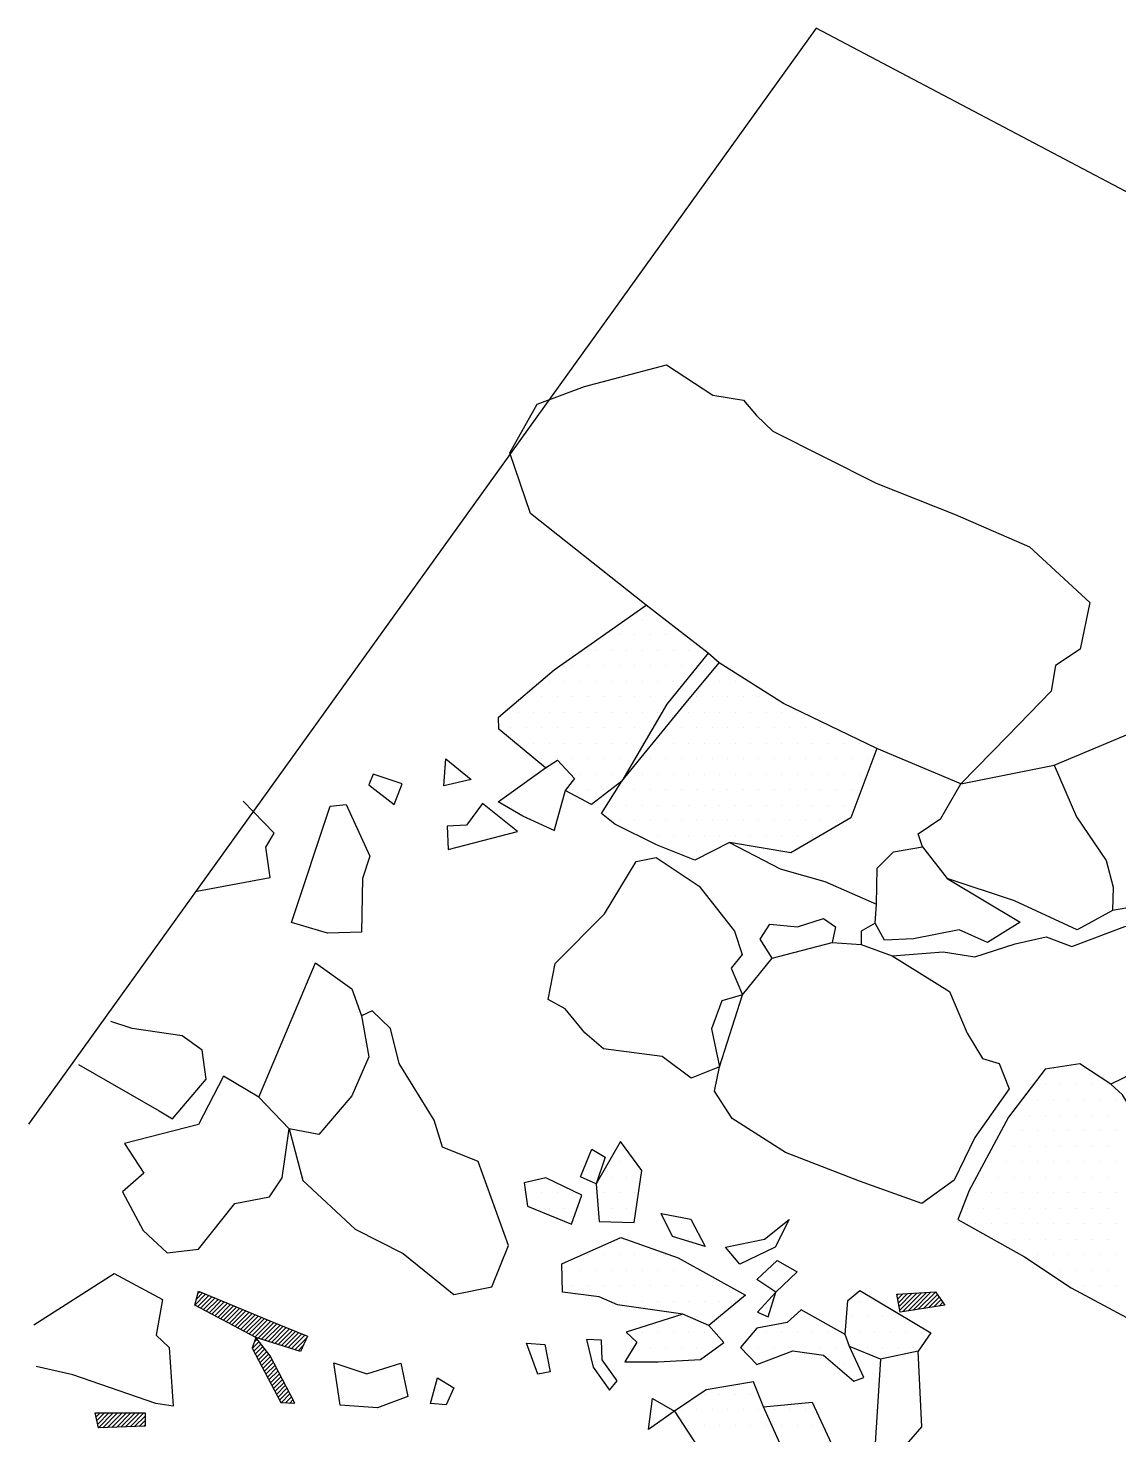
# Model space of a CAD drawing. Header units: metres. Extents: x 0 to 2.2, y -19.01 to -15.89.
# Drawn here: x -0.002 to 0.878, y -17.02 to -15.886 of the extents above; entities that cross this region are included whole.
import ezdxf

# ---------------------------------------------------------------- set-up
doc = ezdxf.new("R2010")
doc.units = ezdxf.units.M
doc.header["$LTSCALE"] = 25
doc.header["$MEASUREMENT"] = 0
doc.linetypes.add('STRICHPUNKTX2', pattern=[2, 1, -0.5, 0, -0.5])
doc.layers.get('0').update_dxf_attribs({"linetype": 'CONTINUOUS'})
for name, color, linetype in [('GRABUNGSGRENZE', 3, 'STRICHPUNKTX2'), ('KNOCHEN', 2, 'CONTINUOUS'), ('KNOCHENSCHRAFF', 2, 'CONTINUOUS'), ('STEINE', 4, 'CONTINUOUS'), ('STEINESCHRAFF', 4, 'CONTINUOUS')]:
    doc.layers.add(name, color=color, linetype=linetype)

# ---------------------------------------------------------------- blocks, each defined once
blk = doc.blocks.new('*X19')
at = {"color": 0}
for p, q in [((13.27, -1691.57), (14.15, -1690.69)), ((13.4, -1691.08), (13.9, -1690.58)), ((13.5, -1691.69), (14.4, -1690.79)), ((13.53, -1690.59), (13.65, -1690.48)), ((13.73, -1691.81), (14.65, -1690.89)), ((13.96, -1691.94), (14.9, -1691)), ((14.19, -1692.06), (15.15, -1691.1)), ((14.42, -1692.18), (15.4, -1691.2)), ((69.92, -1690.77), (70.01, -1690.68)), ((69.97, -1691.07), (70.39, -1690.66)), ((70.03, -1691.38), (70.77, -1690.64)), ((70.08, -1691.68), (71.14, -1690.61)), ((70.13, -1691.98), (71.52, -1690.59)), ((70.38, -1692.08), (71.9, -1690.57)), ((70.8, -1692.02), (72.28, -1690.54)), ((71.22, -1691.96), (72.65, -1690.52)), ((71.63, -1691.89), (73.02, -1690.51)), ((72.05, -1691.83), (73.17, -1690.71)), ((72.47, -1691.76), (73.31, -1690.92)), ((72.88, -1691.7), (73.46, -1691.13)), ((14.65, -1692.3), (15.65, -1691.31)), ((14.88, -1692.42), (15.9, -1691.41)), ((15.12, -1692.55), (16.15, -1691.51)), ((15.35, -1692.67), (16.4, -1691.62)), ((15.58, -1692.79), (16.65, -1691.72)), ((15.81, -1692.91), (16.9, -1691.82)), ((16.04, -1693.04), (17.15, -1691.93)), ((16.27, -1693.16), (17.4, -1692.03)), ((16.5, -1693.28), (17.65, -1692.13)), ((16.73, -1693.4), (17.9, -1692.24)), ((16.97, -1693.53), (18.15, -1692.34)), ((73.3, -1691.64), (73.61, -1691.33)), ((73.72, -1691.57), (73.75, -1691.54)), ((17.2, -1693.65), (18.4, -1692.44)), ((17.43, -1693.77), (18.65, -1692.55)), ((17.66, -1693.89), (18.9, -1692.65)), ((17.89, -1694.01), (19.15, -1692.75)), ((18.12, -1694.14), (19.4, -1692.86)), ((18.38, -1694.23), (19.65, -1692.96)), ((18.65, -1694.32), (19.9, -1693.06)), ((18.92, -1694.4), (20.15, -1693.17)), ((19.19, -1694.49), (20.4, -1693.27)), ((19.46, -1694.57), (20.65, -1693.37)), ((19.73, -1694.65), (20.9, -1693.48)), ((17.9, -1695.06), (18.46, -1694.51)), ((18.06, -1694.55), (18.3, -1694.31)), ((20, -1694.74), (21.15, -1693.58)), ((20.27, -1694.82), (21.4, -1693.68)), ((20.53, -1694.91), (21.65, -1693.79)), ((20.8, -1694.99), (21.9, -1693.89)), ((21.07, -1695.07), (22.15, -1693.99)), ((21.34, -1695.16), (22.33, -1694.18)), ((18.02, -1695.3), (18.61, -1694.71)), ((18.15, -1695.53), (18.77, -1694.9)), ((18.27, -1695.76), (18.93, -1695.1)), ((18.39, -1695.99), (19.08, -1695.3)), ((18.51, -1696.22), (19.24, -1695.5)), ((18.64, -1696.45), (19.39, -1695.7)), ((21.61, -1695.24), (22.02, -1694.83)), ((18.76, -1696.68), (19.51, -1695.93)), ((18.88, -1696.91), (19.63, -1696.17)), ((19.01, -1697.14), (19.75, -1696.4)), ((19.13, -1697.37), (19.87, -1696.63)), ((19.25, -1697.6), (19.99, -1696.87)), ((19.37, -1697.83), (20.11, -1697.1)), ((19.5, -1698.07), (20.23, -1697.33)), ((19.62, -1698.3), (20.35, -1697.57)), ((19.74, -1698.53), (20.47, -1697.8)), ((19.86, -1698.76), (20.59, -1698.03)), ((19.99, -1698.99), (20.71, -1698.26)), ((20.11, -1699.22), (20.83, -1698.5)), ((20.26, -1699.42), (20.95, -1698.73)), ((20.6, -1699.44), (21.07, -1698.96)), ((20.93, -1699.46), (21.19, -1699.2)), ((5.26, -1700.28), (5.29, -1700.25)), ((5.32, -1700.57), (5.64, -1700.25)), ((5.38, -1700.87), (6, -1700.25)), ((5.44, -1701.16), (6.35, -1700.25)), ((5.5, -1701.45), (6.7, -1700.25)), ((5.85, -1701.46), (7.05, -1700.25)), ((6.22, -1701.44), (7.41, -1700.26)), ((6.59, -1701.43), (7.76, -1700.26)), ((6.95, -1701.42), (8.11, -1700.26)), ((7.32, -1701.4), (8.47, -1700.26)), ((7.69, -1701.39), (8.82, -1700.26)), ((8.06, -1701.37), (9.17, -1700.26)), ((21.27, -1699.47), (21.31, -1699.43)), ((8.42, -1701.36), (9.27, -1700.51)), ((8.79, -1701.35), (9.27, -1700.86)), ((9.16, -1701.33), (9.27, -1701.22)), ((2.48, -1708.72), (3.27, -1707.93)), ((2.68, -1708.87), (3.51, -1708.05)), ((2.79, -1708.06), (3.03, -1707.82)), ((2.89, -1709.02), (3.74, -1708.16)), ((3.09, -1709.16), (3.98, -1708.28)), ((3.3, -1709.31), (4.2, -1708.41)), ((4.46, -1709.56), (5.48, -1708.54)), ((4.61, -1709.06), (5.18, -1708.49)), ((4.63, -1709.75), (5.78, -1708.6)), ((4.8, -1709.93), (6.09, -1708.65)), ((4.97, -1710.12), (6.39, -1708.7)), ((5.14, -1710.31), (6.5, -1708.94)), ((5.3, -1710.49), (6.59, -1709.2)), ((2.55, -1711.12), (3.24, -1710.44)), ((2.79, -1711.23), (3.69, -1710.34)), ((3.03, -1711.35), (3.85, -1710.53)), ((5.47, -1710.68), (6.69, -1709.46)), ((5.64, -1710.86), (6.79, -1709.71)), ((5.81, -1711.05), (6.88, -1709.97)), ((5.97, -1711.23), (6.98, -1710.23)), ((6.14, -1711.42), (7.08, -1710.48)), ((3.27, -1711.46), (4, -1710.73)), ((3.51, -1711.58), (4.16, -1710.93)), ((4.05, -1711.39), (4.32, -1711.12)), ((6.31, -1711.61), (7.18, -1710.74)), ((35.41, -1712.56), (36.44, -1711.53)), ((35.27, -1712.34), (35.8, -1711.82)), ((35.55, -1712.78), (36.58, -1711.74)), ((35.68, -1712.99), (36.73, -1711.95)), ((35.82, -1713.21), (36.87, -1712.16)), ((35.96, -1713.42), (37.01, -1712.37)), ((36.1, -1713.64), (37.16, -1712.58)), ((36.23, -1713.86), (37.3, -1712.79)), ((36.37, -1714.07), (37.44, -1713)), ((36.51, -1714.29), (37.58, -1713.21)), ((36.65, -1714.5), (37.73, -1713.42)), ((36.78, -1714.72), (37.87, -1713.63)), ((36.92, -1714.93), (38.01, -1713.84)), ((37.06, -1715.15), (38.16, -1714.05)), ((37.2, -1715.37), (38.3, -1714.27)), ((37.34, -1715.58), (38.44, -1714.48)), ((37.47, -1715.8), (38.58, -1714.69)), ((37.61, -1716.01), (38.73, -1714.9)), ((37.75, -1716.23), (38.87, -1715.11)), ((28.02, -1716.42), (28.86, -1715.57)), ((28.12, -1716.66), (29.1, -1715.69)), ((28.23, -1716.91), (29.34, -1715.8)), ((28.34, -1717.15), (29.57, -1715.92)), ((28.45, -1717.4), (29.81, -1716.04)), ((28.56, -1717.64), (30.04, -1716.16)), ((37.89, -1716.45), (39.01, -1715.32)), ((38.02, -1716.66), (39.16, -1715.53)), ((38.16, -1716.88), (39.3, -1715.74)), ((38.3, -1717.09), (39.44, -1715.95)), ((38.44, -1717.31), (39.58, -1716.16)), ((28.67, -1717.88), (30.24, -1716.32)), ((28.78, -1718.13), (30.35, -1716.55)), ((28.89, -1718.37), (30.47, -1716.79)), ((29, -1718.62), (30.58, -1717.03)), ((29.11, -1718.86), (30.7, -1717.27)), ((38.58, -1717.52), (39.73, -1716.37)), ((38.71, -1717.74), (39.87, -1716.58)), ((38.85, -1717.96), (40.01, -1716.79)), ((38.99, -1718.17), (40.16, -1717)), ((39.13, -1718.39), (40.3, -1717.22)), ((29.21, -1719.11), (30.81, -1717.51)), ((29.32, -1719.35), (30.93, -1717.75)), ((29.43, -1719.6), (31.04, -1717.99)), ((29.54, -1719.84), (31.16, -1718.22)), ((29.65, -1720.08), (31.27, -1718.46)), ((39.26, -1718.6), (40.44, -1717.43)), ((39.4, -1718.82), (40.58, -1717.64)), ((39.54, -1719.03), (40.73, -1717.85)), ((39.68, -1719.25), (40.87, -1718.06)), ((39.82, -1719.47), (41.01, -1718.27)), ((39.95, -1719.68), (41.16, -1718.48)), ((29.76, -1720.33), (31.39, -1718.7)), ((29.87, -1720.57), (31.5, -1718.94)), ((29.98, -1720.82), (31.62, -1719.18)), ((30.09, -1721.06), (31.73, -1719.42)), ((30.2, -1721.31), (31.85, -1719.66)), ((40.09, -1719.9), (41.3, -1718.69)), ((40.23, -1720.11), (41.44, -1718.9)), ((40.37, -1720.33), (41.58, -1719.11)), ((40.5, -1720.55), (41.73, -1719.32)), ((40.64, -1720.76), (41.87, -1719.53)), ((30.31, -1721.55), (31.96, -1719.89)), ((30.41, -1721.8), (32.08, -1720.13)), ((30.52, -1722.04), (32.19, -1720.37)), ((30.63, -1722.29), (32.31, -1720.61)), ((40.78, -1720.98), (42.01, -1719.74)), ((40.92, -1721.19), (42.16, -1719.95)), ((41.05, -1721.41), (42.3, -1720.17)), ((41.19, -1721.62), (42.44, -1720.38)), ((30.74, -1722.53), (32.42, -1720.85)), ((30.85, -1722.77), (32.54, -1721.09)), ((30.96, -1723.02), (32.65, -1721.32)), ((31.07, -1723.26), (32.77, -1721.56)), ((31.18, -1723.51), (32.88, -1721.8)), ((31.29, -1723.75), (33, -1722.04)), ((31.4, -1724), (33.11, -1722.28)), ((31.5, -1724.24), (33.23, -1722.52)), ((31.61, -1724.49), (33.34, -1722.76)), ((31.72, -1724.73), (33.46, -1722.99)), ((31.83, -1724.98), (33.57, -1723.23)), ((32.02, -1725.14), (33.69, -1723.47)), ((32.4, -1725.11), (33.8, -1723.71)), ((32.79, -1725.08), (33.92, -1723.95)), ((33.17, -1725.05), (34.03, -1724.19)), ((33.56, -1725.02), (34.15, -1724.43)), ((33.94, -1724.99), (34.26, -1724.66)), ((34.32, -1724.96), (34.38, -1724.9)), ((23.66, -1734.21), (25.86, -1732)), ((23.8, -1734.42), (26.4, -1731.83)), ((23.95, -1734.63), (26.93, -1731.65)), ((24.36, -1734.57), (27.46, -1731.47)), ((24.9, -1734.38), (27.97, -1731.31)), ((25.44, -1734.19), (27.9, -1731.73)), ((23.47, -1732.99), (23.74, -1732.71)), ((23.51, -1733.29), (24.27, -1732.54)), ((23.56, -1733.6), (24.8, -1732.36)), ((23.6, -1733.91), (25.33, -1732.18)), ((25.99, -1734), (27.83, -1732.16)), ((26.53, -1733.81), (27.76, -1732.58)), ((27.07, -1733.62), (27.69, -1733.01)), ((12.21, -1735.4), (12.37, -1735.25)), ((12.26, -1735.71), (12.8, -1735.17)), ((12.31, -1736.01), (13.23, -1735.1)), ((12.36, -1736.31), (13.63, -1735.05)), ((12.41, -1736.62), (13.78, -1735.24)), ((12.46, -1736.92), (13.94, -1735.44)), ((12.56, -1737.18), (14.09, -1735.64)), ((12.73, -1737.36), (14.25, -1735.84)), ((12.9, -1737.55), (14.4, -1736.04)), ((13.07, -1737.73), (14.55, -1736.24)), ((13.24, -1737.91), (14.71, -1736.44)), ((13.41, -1738.1), (14.86, -1736.64)), ((0.03, -1744.4), (6.89, -1737.55)), ((0.06, -1744.73), (7.07, -1737.72)), ((13.58, -1738.28), (15.02, -1736.84)), ((13.75, -1738.46), (15.17, -1737.04)), ((13.92, -1738.65), (15.32, -1737.24)), ((14.09, -1738.83), (15.48, -1737.44)), ((14.26, -1739.01), (15.63, -1737.64)), ((-0.03, -1743.75), (5.21, -1738.52)), ((0, -1744.08), (6.14, -1737.94)), ((0.09, -1745.05), (7.25, -1737.88)), ((0.12, -1745.37), (7.44, -1738.05)), ((0.15, -1745.7), (7.62, -1738.22)), ((1.09, -1745.11), (7.81, -1738.39)), ((2.34, -1744.21), (7.99, -1738.56)), ((14.43, -1739.19), (15.79, -1737.84)), ((14.6, -1739.38), (15.94, -1738.04)), ((14.77, -1739.56), (16.1, -1738.24)), ((14.94, -1739.74), (16.25, -1738.44)), ((15.11, -1739.93), (16.4, -1738.64)), ((15.28, -1740.11), (16.56, -1738.84)), ((-0.08, -1743.1), (3.35, -1739.67)), ((-0.05, -1743.43), (4.28, -1739.09)), ((3.6, -1743.31), (7.56, -1739.35)), ((15.48, -1740.26), (16.71, -1739.03)), ((15.95, -1740.15), (16.87, -1739.23)), ((16.42, -1740.04), (17.02, -1739.43)), ((16.88, -1739.93), (17.17, -1739.63)), ((-0.14, -1742.45), (1.49, -1740.82)), ((-0.11, -1742.78), (2.42, -1740.24)), ((4.85, -1742.41), (6.76, -1740.5)), ((-0.17, -1742.13), (0.56, -1741.4)), ((26.21, -1752.52), (34.39, -1744.33)), ((26.89, -1752.2), (34.7, -1744.38)), ((27.56, -1751.87), (34.95, -1744.49)), ((28.24, -1751.55), (35.2, -1744.59)), ((25.58, -1752.79), (33.3, -1745.08)), ((28.91, -1751.23), (35.46, -1744.69)), ((29.59, -1750.91), (35.71, -1744.79)), ((30.26, -1750.58), (35.96, -1744.89)), ((30.94, -1750.26), (36.21, -1744.99)), ((31.62, -1749.94), (36.47, -1745.09)), ((32.29, -1749.62), (36.72, -1745.19)), ((32.97, -1749.29), (36.97, -1745.29)), ((33.64, -1748.97), (37.23, -1745.39)), ((34.32, -1748.65), (37.48, -1745.49)), ((34.8, -1748.52), (37.73, -1745.59)), ((25.55, -1752.11), (31.1, -1746.57)), ((25.57, -1752.45), (32.2, -1745.82)), ((35.21, -1748.46), (37.93, -1745.75)), ((35.62, -1748.41), (38.09, -1745.94)), ((36.03, -1748.35), (38.26, -1746.13)), ((36.45, -1748.29), (38.42, -1746.31)), ((36.86, -1748.23), (38.59, -1746.5)), ((37.27, -1748.18), (38.76, -1746.69)), ((37.68, -1748.12), (38.92, -1746.88)), ((25.54, -1751.77), (30, -1747.31)), ((25.51, -1751.09), (27.8, -1748.8)), ((25.53, -1751.43), (28.9, -1748.06)), ((25.5, -1750.75), (26.7, -1749.55)), ((25.49, -1750.41), (25.61, -1750.29)), ((40.02, -1757.09), (40.03, -1757.08)), ((39.83, -1759.76), (41.63, -1757.96)), ((39.85, -1759.38), (41.69, -1757.54)), ((39.88, -1759), (41.45, -1757.43)), ((39.91, -1758.62), (41.17, -1757.36)), ((39.94, -1758.23), (40.88, -1757.29)), ((39.97, -1757.85), (40.6, -1757.22)), ((39.99, -1757.47), (40.32, -1757.15)), ((39.74, -1760.9), (41.45, -1759.2)), ((39.77, -1760.52), (41.51, -1758.79)), ((39.8, -1760.14), (41.57, -1758.37)), ((39.72, -1761.29), (41.38, -1759.62)), ((39.97, -1761.38), (41.32, -1760.03)), ((40.35, -1761.36), (41.26, -1760.45)), ((40.73, -1761.33), (41.2, -1760.86)), ((41.11, -1761.31), (41.14, -1761.28))]:
    blk.add_line(p, q, dxfattribs=at)
blk = doc.blocks.new('*X22')
at = {"color": 0}
for p, q in [((48.125, -1636.25), (48.125, -1636.25)), ((49.375, -1636.25), (49.375, -1636.25)), ((50.625, -1636.25), (50.625, -1636.25)), ((47.5, -1637.5), (47.5, -1637.5)), ((48.75, -1637.5), (48.75, -1637.5)), ((50, -1637.5), (50, -1637.5)), ((51.25, -1637.5), (51.25, -1637.5)), ((52.5, -1637.5), (52.5, -1637.5)), ((45.625, -1638.75), (45.625, -1638.75)), ((46.875, -1638.75), (46.875, -1638.75)), ((48.125, -1638.75), (48.125, -1638.75)), ((49.375, -1638.75), (49.375, -1638.75)), ((50.625, -1638.75), (50.625, -1638.75)), ((51.875, -1638.75), (51.875, -1638.75)), ((53.125, -1638.75), (53.125, -1638.75)), ((43.75, -1640), (43.75, -1640)), ((45, -1640), (45, -1640)), ((46.25, -1640), (46.25, -1640)), ((47.5, -1640), (47.5, -1640)), ((48.75, -1640), (48.75, -1640)), ((50, -1640), (50, -1640)), ((51.25, -1640), (51.25, -1640)), ((52.5, -1640), (52.5, -1640)), ((53.75, -1640), (53.75, -1640)), ((41.875, -1641.25), (41.875, -1641.25)), ((43.125, -1641.25), (43.125, -1641.25)), ((44.375, -1641.25), (44.375, -1641.25)), ((45.625, -1641.25), (45.625, -1641.25)), ((46.875, -1641.25), (46.875, -1641.25)), ((48.125, -1641.25), (48.125, -1641.25)), ((49.375, -1641.25), (49.375, -1641.25)), ((50.625, -1641.25), (50.625, -1641.25)), ((51.875, -1641.25), (51.875, -1641.25)), ((54.375, -1641.25), (54.375, -1641.25)), ((55.625, -1641.25), (55.625, -1641.25)), ((56.875, -1641.25), (56.875, -1641.25)), ((40, -1642.5), (40, -1642.5)), ((41.25, -1642.5), (41.25, -1642.5)), ((42.5, -1642.5), (42.5, -1642.5)), ((43.75, -1642.5), (43.75, -1642.5)), ((45, -1642.5), (45, -1642.5)), ((46.25, -1642.5), (46.25, -1642.5)), ((47.5, -1642.5), (47.5, -1642.5)), ((48.75, -1642.5), (48.75, -1642.5)), ((50, -1642.5), (50, -1642.5)), ((51.25, -1642.5), (51.25, -1642.5)), ((53.75, -1642.5), (53.75, -1642.5)), ((55, -1642.5), (55, -1642.5)), ((56.25, -1642.5), (56.25, -1642.5)), ((57.5, -1642.5), (57.5, -1642.5)), ((58.75, -1642.5), (58.75, -1642.5)), ((39.375, -1643.75), (39.375, -1643.75)), ((40.625, -1643.75), (40.625, -1643.75)), ((41.875, -1643.75), (41.875, -1643.75)), ((43.125, -1643.75), (43.125, -1643.75)), ((44.375, -1643.75), (44.375, -1643.75)), ((45.625, -1643.75), (45.625, -1643.75)), ((46.875, -1643.75), (46.875, -1643.75)), ((48.125, -1643.75), (48.125, -1643.75)), ((49.375, -1643.75), (49.375, -1643.75)), ((50.625, -1643.75), (50.625, -1643.75)), ((53.125, -1643.75), (53.125, -1643.75)), ((54.375, -1643.75), (54.375, -1643.75)), ((55.625, -1643.75), (55.625, -1643.75)), ((56.875, -1643.75), (56.875, -1643.75)), ((58.125, -1643.75), (58.125, -1643.75)), ((59.375, -1643.75), (59.375, -1643.75)), ((60.625, -1643.75), (60.625, -1643.75)), ((61.875, -1643.75), (61.875, -1643.75)), ((38.75, -1645), (38.75, -1645)), ((40, -1645), (40, -1645)), ((41.25, -1645), (41.25, -1645)), ((42.5, -1645), (42.5, -1645)), ((43.75, -1645), (43.75, -1645)), ((45, -1645), (45, -1645)), ((46.25, -1645), (46.25, -1645)), ((47.5, -1645), (47.5, -1645)), ((48.75, -1645), (48.75, -1645)), ((50, -1645), (50, -1645)), ((51.25, -1645), (51.25, -1645)), ((52.5, -1645), (52.5, -1645)), ((53.75, -1645), (53.75, -1645)), ((55, -1645), (55, -1645)), ((56.25, -1645), (56.25, -1645)), ((57.5, -1645), (57.5, -1645)), ((58.75, -1645), (58.75, -1645)), ((60, -1645), (60, -1645)), ((61.25, -1645), (61.25, -1645)), ((62.5, -1645), (62.5, -1645)), ((63.75, -1645), (63.75, -1645)), ((39.375, -1646.25), (39.375, -1646.25)), ((40.625, -1646.25), (40.625, -1646.25)), ((41.875, -1646.25), (41.875, -1646.25)), ((43.125, -1646.25), (43.125, -1646.25)), ((44.375, -1646.25), (44.375, -1646.25)), ((45.625, -1646.25), (45.625, -1646.25)), ((46.875, -1646.25), (46.875, -1646.25)), ((48.125, -1646.25), (48.125, -1646.25)), ((49.375, -1646.25), (49.375, -1646.25)), ((50.625, -1646.25), (50.625, -1646.25)), ((51.875, -1646.25), (51.875, -1646.25)), ((53.125, -1646.25), (53.125, -1646.25)), ((54.375, -1646.25), (54.375, -1646.25)), ((55.625, -1646.25), (55.625, -1646.25)), ((56.875, -1646.25), (56.875, -1646.25)), ((58.125, -1646.25), (58.125, -1646.25)), ((59.375, -1646.25), (59.375, -1646.25)), ((60.625, -1646.25), (60.625, -1646.25)), ((61.875, -1646.25), (61.875, -1646.25)), ((63.125, -1646.25), (63.125, -1646.25)), ((64.375, -1646.25), (64.375, -1646.25)), ((65.625, -1646.25), (65.625, -1646.25)), ((66.875, -1646.25), (66.875, -1646.25)), ((41.25, -1647.5), (41.25, -1647.5)), ((42.5, -1647.5), (42.5, -1647.5)), ((43.75, -1647.5), (43.75, -1647.5)), ((45, -1647.5), (45, -1647.5)), ((46.25, -1647.5), (46.25, -1647.5)), ((47.5, -1647.5), (47.5, -1647.5)), ((48.75, -1647.5), (48.75, -1647.5)), ((50, -1647.5), (50, -1647.5)), ((51.25, -1647.5), (51.25, -1647.5)), ((52.5, -1647.5), (52.5, -1647.5)), ((53.75, -1647.5), (53.75, -1647.5)), ((55, -1647.5), (55, -1647.5)), ((56.25, -1647.5), (56.25, -1647.5)), ((57.5, -1647.5), (57.5, -1647.5)), ((58.75, -1647.5), (58.75, -1647.5)), ((60, -1647.5), (60, -1647.5)), ((61.25, -1647.5), (61.25, -1647.5)), ((62.5, -1647.5), (62.5, -1647.5)), ((63.75, -1647.5), (63.75, -1647.5)), ((65, -1647.5), (65, -1647.5)), ((66.25, -1647.5), (66.25, -1647.5)), ((67.5, -1647.5), (67.5, -1647.5)), ((44.375, -1648.75), (44.375, -1648.75)), ((45.625, -1648.75), (45.625, -1648.75)), ((46.875, -1648.75), (46.875, -1648.75)), ((49.375, -1648.75), (49.375, -1648.75)), ((50.625, -1648.75), (50.625, -1648.75)), ((51.875, -1648.75), (51.875, -1648.75)), ((53.125, -1648.75), (53.125, -1648.75)), ((54.375, -1648.75), (54.375, -1648.75)), ((55.625, -1648.75), (55.625, -1648.75)), ((56.875, -1648.75), (56.875, -1648.75)), ((58.125, -1648.75), (58.125, -1648.75)), ((59.375, -1648.75), (59.375, -1648.75)), ((60.625, -1648.75), (60.625, -1648.75)), ((61.875, -1648.75), (61.875, -1648.75)), ((63.125, -1648.75), (63.125, -1648.75)), ((64.375, -1648.75), (64.375, -1648.75)), ((65.625, -1648.75), (65.625, -1648.75)), ((66.875, -1648.75), (66.875, -1648.75)), ((43.75, -1650), (43.75, -1650)), ((45, -1650), (45, -1650)), ((46.25, -1650), (46.25, -1650)), ((47.5, -1650), (47.5, -1650)), ((48.75, -1650), (48.75, -1650)), ((50, -1650), (50, -1650)), ((51.25, -1650), (51.25, -1650)), ((52.5, -1650), (52.5, -1650)), ((53.75, -1650), (53.75, -1650)), ((55, -1650), (55, -1650)), ((56.25, -1650), (56.25, -1650)), ((57.5, -1650), (57.5, -1650)), ((58.75, -1650), (58.75, -1650)), ((60, -1650), (60, -1650)), ((61.25, -1650), (61.25, -1650)), ((62.5, -1650), (62.5, -1650)), ((63.75, -1650), (63.75, -1650)), ((65, -1650), (65, -1650)), ((66.25, -1650), (66.25, -1650)), ((46.875, -1651.25), (46.875, -1651.25)), ((48.125, -1651.25), (48.125, -1651.25)), ((49.375, -1651.25), (49.375, -1651.25)), ((50.625, -1651.25), (50.625, -1651.25)), ((51.875, -1651.25), (51.875, -1651.25)), ((53.125, -1651.25), (53.125, -1651.25)), ((54.375, -1651.25), (54.375, -1651.25)), ((55.625, -1651.25), (55.625, -1651.25)), ((56.875, -1651.25), (56.875, -1651.25)), ((58.125, -1651.25), (58.125, -1651.25)), ((59.375, -1651.25), (59.375, -1651.25)), ((60.625, -1651.25), (60.625, -1651.25)), ((61.875, -1651.25), (61.875, -1651.25)), ((63.125, -1651.25), (63.125, -1651.25)), ((64.375, -1651.25), (64.375, -1651.25)), ((65.625, -1651.25), (65.625, -1651.25)), ((47.5, -1652.5), (47.5, -1652.5)), ((48.75, -1652.5), (48.75, -1652.5)), ((50, -1652.5), (50, -1652.5)), ((51.25, -1652.5), (51.25, -1652.5)), ((52.5, -1652.5), (52.5, -1652.5)), ((53.75, -1652.5), (53.75, -1652.5)), ((55, -1652.5), (55, -1652.5)), ((56.25, -1652.5), (56.25, -1652.5)), ((57.5, -1652.5), (57.5, -1652.5)), ((58.75, -1652.5), (58.75, -1652.5)), ((60, -1652.5), (60, -1652.5)), ((61.25, -1652.5), (61.25, -1652.5)), ((62.5, -1652.5), (62.5, -1652.5)), ((63.75, -1652.5), (63.75, -1652.5)), ((65, -1652.5), (65, -1652.5)), ((49.375, -1653.75), (49.375, -1653.75)), ((50.625, -1653.75), (50.625, -1653.75)), ((51.875, -1653.75), (51.875, -1653.75)), ((53.125, -1653.75), (53.125, -1653.75)), ((54.375, -1653.75), (54.375, -1653.75)), ((55.625, -1653.75), (55.625, -1653.75)), ((56.875, -1653.75), (56.875, -1653.75)), ((58.125, -1653.75), (58.125, -1653.75)), ((59.375, -1653.75), (59.375, -1653.75)), ((60.625, -1653.75), (60.625, -1653.75)), ((61.875, -1653.75), (61.875, -1653.75)), ((63.125, -1653.75), (63.125, -1653.75)), ((52.5, -1655), (52.5, -1655)), ((53.75, -1655), (53.75, -1655)), ((61.25, -1655), (61.25, -1655)), ((82.5, -1672.5), (82.5, -1672.5)), ((83.75, -1672.5), (83.75, -1672.5)), ((85, -1672.5), (85, -1672.5)), ((81.875, -1673.75), (81.875, -1673.75)), ((83.125, -1673.75), (83.125, -1673.75)), ((84.375, -1673.75), (84.375, -1673.75)), ((85.625, -1673.75), (85.625, -1673.75)), ((86.875, -1673.75), (86.875, -1673.75)), ((80, -1675), (80, -1675)), ((81.25, -1675), (81.25, -1675)), ((82.5, -1675), (82.5, -1675)), ((83.75, -1675), (83.75, -1675)), ((85, -1675), (85, -1675)), ((86.25, -1675), (86.25, -1675)), ((87.5, -1675), (87.5, -1675)), ((79.375, -1676.25), (79.375, -1676.25)), ((80.625, -1676.25), (80.625, -1676.25)), ((81.875, -1676.25), (81.875, -1676.25)), ((83.125, -1676.25), (83.125, -1676.25)), ((84.375, -1676.25), (84.375, -1676.25)), ((85.625, -1676.25), (85.625, -1676.25)), ((86.875, -1676.25), (86.875, -1676.25)), ((78.75, -1677.5), (78.75, -1677.5)), ((80, -1677.5), (80, -1677.5)), ((81.25, -1677.5), (81.25, -1677.5)), ((82.5, -1677.5), (82.5, -1677.5)), ((83.75, -1677.5), (83.75, -1677.5)), ((85, -1677.5), (85, -1677.5)), ((86.25, -1677.5), (86.25, -1677.5)), ((87.5, -1677.5), (87.5, -1677.5)), ((78.125, -1678.75), (78.125, -1678.75)), ((79.375, -1678.75), (79.375, -1678.75)), ((80.625, -1678.75), (80.625, -1678.75)), ((81.875, -1678.75), (81.875, -1678.75)), ((83.125, -1678.75), (83.125, -1678.75)), ((84.375, -1678.75), (84.375, -1678.75)), ((85.625, -1678.75), (85.625, -1678.75)), ((86.875, -1678.75), (86.875, -1678.75)), ((47.5, -1680), (47.5, -1680)), ((48.75, -1680), (48.75, -1680)), ((77.5, -1680), (77.5, -1680)), ((78.75, -1680), (78.75, -1680)), ((80, -1680), (80, -1680)), ((81.25, -1680), (81.25, -1680)), ((82.5, -1680), (82.5, -1680)), ((83.75, -1680), (83.75, -1680)), ((85, -1680), (85, -1680)), ((86.25, -1680), (86.25, -1680)), ((87.5, -1680), (87.5, -1680)), ((46.875, -1681.25), (46.875, -1681.25)), ((48.125, -1681.25), (48.125, -1681.25)), ((76.875, -1681.25), (76.875, -1681.25)), ((78.125, -1681.25), (78.125, -1681.25)), ((79.375, -1681.25), (79.375, -1681.25)), ((80.625, -1681.25), (80.625, -1681.25)), ((81.875, -1681.25), (81.875, -1681.25)), ((83.125, -1681.25), (83.125, -1681.25)), ((84.375, -1681.25), (84.375, -1681.25)), ((85.625, -1681.25), (85.625, -1681.25)), ((86.875, -1681.25), (86.875, -1681.25)), ((40, -1682.5), (40, -1682.5)), ((41.25, -1682.5), (41.25, -1682.5)), ((42.5, -1682.5), (42.5, -1682.5)), ((43.75, -1682.5), (43.75, -1682.5)), ((46.25, -1682.5), (46.25, -1682.5)), ((47.5, -1682.5), (47.5, -1682.5)), ((48.75, -1682.5), (48.75, -1682.5)), ((76.25, -1682.5), (76.25, -1682.5)), ((77.5, -1682.5), (77.5, -1682.5)), ((78.75, -1682.5), (78.75, -1682.5)), ((80, -1682.5), (80, -1682.5)), ((81.25, -1682.5), (81.25, -1682.5)), ((82.5, -1682.5), (82.5, -1682.5)), ((83.75, -1682.5), (83.75, -1682.5)), ((85, -1682.5), (85, -1682.5)), ((86.25, -1682.5), (86.25, -1682.5)), ((87.5, -1682.5), (87.5, -1682.5)), ((40.625, -1683.75), (40.625, -1683.75)), ((41.875, -1683.75), (41.875, -1683.75)), ((43.125, -1683.75), (43.125, -1683.75)), ((46.875, -1683.75), (46.875, -1683.75)), ((48.125, -1683.75), (48.125, -1683.75)), ((75.625, -1683.75), (75.625, -1683.75)), ((76.875, -1683.75), (76.875, -1683.75)), ((78.125, -1683.75), (78.125, -1683.75)), ((79.375, -1683.75), (79.375, -1683.75)), ((80.625, -1683.75), (80.625, -1683.75)), ((81.875, -1683.75), (81.875, -1683.75)), ((83.125, -1683.75), (83.125, -1683.75)), ((84.375, -1683.75), (84.375, -1683.75)), ((85.625, -1683.75), (85.625, -1683.75)), ((86.875, -1683.75), (86.875, -1683.75)), ((52.5, -1685), (52.5, -1685)), ((76.25, -1685), (76.25, -1685)), ((77.5, -1685), (77.5, -1685)), ((78.75, -1685), (78.75, -1685)), ((80, -1685), (80, -1685)), ((81.25, -1685), (81.25, -1685)), ((82.5, -1685), (82.5, -1685)), ((83.75, -1685), (83.75, -1685)), ((85, -1685), (85, -1685)), ((86.25, -1685), (86.25, -1685)), ((87.5, -1685), (87.5, -1685)), ((53.125, -1686.25), (53.125, -1686.25)), ((78.125, -1686.25), (78.125, -1686.25)), ((79.375, -1686.25), (79.375, -1686.25)), ((80.625, -1686.25), (80.625, -1686.25)), ((81.875, -1686.25), (81.875, -1686.25)), ((83.125, -1686.25), (83.125, -1686.25)), ((84.375, -1686.25), (84.375, -1686.25)), ((85.625, -1686.25), (85.625, -1686.25)), ((86.875, -1686.25), (86.875, -1686.25)), ((45, -1687.5), (45, -1687.5)), ((46.25, -1687.5), (46.25, -1687.5)), ((47.5, -1687.5), (47.5, -1687.5)), ((48.75, -1687.5), (48.75, -1687.5)), ((50, -1687.5), (50, -1687.5)), ((51.25, -1687.5), (51.25, -1687.5)), ((80, -1687.5), (80, -1687.5)), ((81.25, -1687.5), (81.25, -1687.5)), ((82.5, -1687.5), (82.5, -1687.5)), ((83.75, -1687.5), (83.75, -1687.5)), ((85, -1687.5), (85, -1687.5)), ((86.25, -1687.5), (86.25, -1687.5)), ((87.5, -1687.5), (87.5, -1687.5)), ((43.125, -1688.75), (43.125, -1688.75)), ((44.375, -1688.75), (44.375, -1688.75)), ((45.625, -1688.75), (45.625, -1688.75)), ((46.875, -1688.75), (46.875, -1688.75)), ((48.125, -1688.75), (48.125, -1688.75)), ((49.375, -1688.75), (49.375, -1688.75)), ((50.625, -1688.75), (50.625, -1688.75)), ((51.875, -1688.75), (51.875, -1688.75)), ((53.125, -1688.75), (53.125, -1688.75)), ((81.875, -1688.75), (81.875, -1688.75)), ((83.125, -1688.75), (83.125, -1688.75)), ((84.375, -1688.75), (84.375, -1688.75)), ((85.625, -1688.75), (85.625, -1688.75)), ((86.875, -1688.75), (86.875, -1688.75)), ((43.75, -1690), (43.75, -1690)), ((45, -1690), (45, -1690)), ((46.25, -1690), (46.25, -1690)), ((47.5, -1690), (47.5, -1690)), ((48.75, -1690), (48.75, -1690)), ((50, -1690), (50, -1690)), ((51.25, -1690), (51.25, -1690)), ((52.5, -1690), (52.5, -1690)), ((53.75, -1690), (53.75, -1690)), ((55, -1690), (55, -1690)), ((56.25, -1690), (56.25, -1690)), ((83.75, -1690), (83.75, -1690)), ((85, -1690), (85, -1690)), ((86.25, -1690), (86.25, -1690)), ((87.5, -1690), (87.5, -1690)), ((46.875, -1691.25), (46.875, -1691.25)), ((48.125, -1691.25), (48.125, -1691.25)), ((49.375, -1691.25), (49.375, -1691.25)), ((50.625, -1691.25), (50.625, -1691.25)), ((51.875, -1691.25), (51.875, -1691.25)), ((53.125, -1691.25), (53.125, -1691.25)), ((54.375, -1691.25), (54.375, -1691.25)), ((55.625, -1691.25), (55.625, -1691.25)), ((56.875, -1691.25), (56.875, -1691.25)), ((66.875, -1691.25), (66.875, -1691.25)), ((68.125, -1691.25), (68.125, -1691.25)), ((86.875, -1691.25), (86.875, -1691.25)), ((52.5, -1692.5), (52.5, -1692.5)), ((53.75, -1692.5), (53.75, -1692.5)), ((55, -1692.5), (55, -1692.5)), ((62.5, -1692.5), (62.5, -1692.5)), ((66.25, -1692.5), (66.25, -1692.5)), ((67.5, -1692.5), (67.5, -1692.5)), ((68.75, -1692.5), (68.75, -1692.5)), ((70, -1692.5), (70, -1692.5)), ((48.125, -1693.75), (48.125, -1693.75)), ((49.375, -1693.75), (49.375, -1693.75)), ((50.625, -1693.75), (50.625, -1693.75)), ((51.875, -1693.75), (51.875, -1693.75)), ((53.125, -1693.75), (53.125, -1693.75)), ((54.375, -1693.75), (54.375, -1693.75)), ((59.375, -1693.75), (59.375, -1693.75)), ((60.625, -1693.75), (60.625, -1693.75)), ((61.875, -1693.75), (61.875, -1693.75)), ((63.125, -1693.75), (63.125, -1693.75)), ((64.375, -1693.75), (64.375, -1693.75)), ((66.875, -1693.75), (66.875, -1693.75)), ((68.125, -1693.75), (68.125, -1693.75)), ((69.375, -1693.75), (69.375, -1693.75)), ((70.625, -1693.75), (70.625, -1693.75)), ((71.875, -1693.75), (71.875, -1693.75)), ((48.75, -1695), (48.75, -1695)), ((50, -1695), (50, -1695)), ((51.25, -1695), (51.25, -1695)), ((52.5, -1695), (52.5, -1695)), ((53.75, -1695), (53.75, -1695)), ((55, -1695), (55, -1695)), ((57.5, -1695), (57.5, -1695)), ((58.75, -1695), (58.75, -1695)), ((60, -1695), (60, -1695)), ((61.25, -1695), (61.25, -1695)), ((62.5, -1695), (62.5, -1695)), ((63.75, -1695), (63.75, -1695)), ((65, -1695), (65, -1695)), ((67.5, -1695), (67.5, -1695)), ((68.75, -1695), (68.75, -1695)), ((70, -1695), (70, -1695)), ((71.25, -1695), (71.25, -1695)), ((65.625, -1696.25), (65.625, -1696.25)), ((66.25, -1697.5), (66.25, -1697.5)), ((54.375, -1698.75), (54.375, -1698.75)), ((55.625, -1698.75), (55.625, -1698.75)), ((56.875, -1698.75), (56.875, -1698.75)), ((58.125, -1698.75), (58.125, -1698.75)), ((52.5, -1700), (52.5, -1700)), ((53.75, -1700), (53.75, -1700)), ((55, -1700), (55, -1700)), ((56.25, -1700), (56.25, -1700)), ((57.5, -1700), (57.5, -1700)), ((58.75, -1700), (58.75, -1700)), ((60, -1700), (60, -1700)), ((61.25, -1700), (61.25, -1700)), ((62.5, -1700), (62.5, -1700)), ((53.125, -1701.25), (53.125, -1701.25)), ((54.375, -1701.25), (54.375, -1701.25)), ((55.625, -1701.25), (55.625, -1701.25)), ((56.875, -1701.25), (56.875, -1701.25)), ((58.125, -1701.25), (58.125, -1701.25)), ((59.375, -1701.25), (59.375, -1701.25)), ((60.625, -1701.25), (60.625, -1701.25)), ((61.875, -1701.25), (61.875, -1701.25)), ((63.125, -1701.25), (63.125, -1701.25))]:
    blk.add_line(p, q, dxfattribs=at)

msp = doc.modelspace()

# ---------------------------------------------------------------- linework, layer by layer
at = {"layer": 'GRABUNGSGRENZE', "flags": 128}
msp.add_lwpolyline([(0.0015, -18.0741), (0.8184, -18.6288), (1.0171, -18.3346), (1.1658, -18.1136), (1.2502, -17.9342), (1.4341, -17.6537), (1.5737, -17.3915), (1.7602, -17.08), (1.9965, -16.5936), (1.7669, -16.4338), (1.5137, -16.3176), (1.4821, -16.3333), (0.6339, -15.8859), (-0.0013, -16.7698)], dxfattribs=at)
at = {"layer": 'KNOCHEN'}
for points in [[(0.2181, -16.953), (0.182, -16.9418), (0.1327, -16.9157), (0.1357, -16.9045), (0.1978, -16.9301), (0.2237, -16.9408), (0.2181, -16.953)], [(0.7016, -16.9212), (0.6991, -16.9069), (0.7301, -16.905), (0.7377, -16.9157), (0.7016, -16.9212)], [(0.182, -16.9418), (0.1789, -16.9504), (0.2022, -16.9942), (0.2134, -16.9948), (0.1936, -16.9565), (0.182, -16.9418)], [(0.0551, -17.0147), (0.0525, -17.0025), (0.0927, -17.0026), (0.0927, -17.0133), (0.0551, -17.0147)]]:
    msp.add_lwpolyline(points, dxfattribs=at)
at = {"layer": 'STEINE'}
for points in [[(0.4034, -16.2772), (0.3868, -16.2283), (0.4088, -16.1892), (0.447, -16.175), (0.5132, -16.1574), (0.5507, -16.1819), (0.5752, -16.186), (0.5858, -16.1983), (0.599, -16.211), (0.6824, -16.2529), (0.7459, -16.278), (0.8059, -16.3041), (0.8546, -16.349), (0.8469, -16.3867), (0.827, -16.3999), (0.8234, -16.4207), (0.7882, -16.4568), (0.7505, -16.4953), (0.6829, -16.4667), (0.6076, -16.4304), (0.5558, -16.3977), (0.5467, -16.39), (0.4969, -16.3512), (0.4034, -16.2772)], [(0.4157, -16.4823), (0.3781, -16.4512), (0.3776, -16.4415), (0.4225, -16.4034), (0.4969, -16.3512)], [(0.5467, -16.39), (0.5135, -16.4311), (0.4772, -16.4931), (0.4527, -16.5119), (0.4314, -16.5007)], [(0.6829, -16.4667), (0.6619, -16.5226), (0.6134, -16.551), (0.5641, -16.5427), (0.5361, -16.5569), (0.5051, -16.5446), (0.4715, -16.5277), (0.4609, -16.5191), (0.4772, -16.4931), (0.5277, -16.4312), (0.5558, -16.3977)], [(0.8258, -16.4803), (0.9272, -16.4378), (0.9705, -16.4292), (0.9949, -16.412), (1.0076, -16.4217), (1.0314, -16.4894), (1.0149, -16.5591), (0.9874, -16.5743), (0.9222, -16.5889), (0.8729, -16.5974)], [(0.3337, -16.4969), (0.3353, -16.475), (0.3556, -16.4918), (0.3337, -16.4969)], [(0.4232, -16.5332), (0.3972, -16.5214), (0.3774, -16.5097), (0.4157, -16.4823), (0.4253, -16.4762), (0.439, -16.491), (0.4314, -16.5007), (0.4227, -16.5327)], [(0.7198, -16.5462), (0.7163, -16.5355), (0.7346, -16.5233), (0.7505, -16.4953), (0.7505, -16.4953), (0.8258, -16.4803), (0.844, -16.522), (0.8679, -16.5572), (0.8734, -16.5786), (0.8729, -16.5974), (0.8443, -16.6131), (0.794, -16.5896), (0.7396, -16.5717)], [(0.2935, -16.512), (0.3001, -16.4952), (0.2767, -16.4876), (0.2731, -16.4962), (0.2935, -16.512)], [(0.1345, -16.5819), (0.1936, -16.5708), (0.1901, -16.5464), (0.1967, -16.5352), (0.1718, -16.5092)], [(0.2108, -16.607), (0.242, -16.5134), (0.2548, -16.5119), (0.274, -16.5537), (0.2679, -16.5715), (0.2672, -16.6148), (0.2398, -16.6157), (0.2108, -16.607)], [(0.3931, -16.5336), (0.3647, -16.5112), (0.3519, -16.5285), (0.3362, -16.5294), (0.3371, -16.5483), (0.3931, -16.5336)], [(0.5641, -16.5427), (0.6048, -16.5637), (0.6409, -16.574), (0.6825, -16.5924)], [(0.6825, -16.5924), (0.6831, -16.5634), (0.6964, -16.5502), (0.7198, -16.5462), (0.7396, -16.5717), (0.7985, -16.6069), (0.772, -16.6231), (0.7492, -16.6129), (0.7125, -16.6204), (0.6891, -16.6214), (0.6815, -16.6076), (0.6825, -16.5924)], [(0.556, -16.7234), (0.5331, -16.7325), (0.5097, -16.7151), (0.4624, -16.7089), (0.4472, -16.6961), (0.4315, -16.6767), (0.4177, -16.6691), (0.4234, -16.6401), (0.4632, -16.6), (0.4887, -16.5578), (0.505, -16.5548), (0.5396, -16.5778), (0.568, -16.614), (0.5741, -16.6328), (0.5654, -16.644), (0.5745, -16.6654), (0.5577, -16.6704), (0.5495, -16.6928), (0.552, -16.7045), (0.556, -16.7234)], [(0.6952, -16.6341), (0.7364, -16.6307), (0.7618, -16.6348), (0.7944, -16.6242), (0.8194, -16.6187), (0.8402, -16.6264), (0.883, -16.6102), (0.9212, -16.6072), (0.9502, -16.6032), (0.994, -16.5926), (0.9975, -16.6008), (0.9872, -16.6583), (0.9622, -16.6984), (0.9347, -16.6968), (0.9092, -16.7191), (0.8715, -16.7374)], [(0.5985, -16.6359), (0.5888, -16.6206), (0.5965, -16.6084), (0.6189, -16.6105), (0.6398, -16.604), (0.6494, -16.6106), (0.6468, -16.6233)], [(0.6815, -16.6076), (0.6703, -16.6142), (0.6703, -16.6249)], [(0.7896, -16.7412), (0.762, -16.7804), (0.7451, -16.8149), (0.7191, -16.8337), (0.6688, -16.8157), (0.6093, -16.7927), (0.5661, -16.7651), (0.5519, -16.7432), (0.556, -16.7234), (0.5745, -16.6654), (0.5985, -16.6359), (0.6468, -16.6233), (0.6703, -16.6249), (0.6952, -16.6341), (0.7414, -16.6627), (0.7556, -16.6964), (0.7682, -16.7168), (0.7815, -16.7209), (0.7896, -16.7412)], [(0.2088, -16.7734), (0.1845, -16.7479), (0.23, -16.6396), (0.2595, -16.6605), (0.2671, -16.6824), (0.2731, -16.7155), (0.2593, -16.747), (0.2327, -16.778), (0.2088, -16.7734)], [(0.2088, -16.7734), (0.2199, -16.8151), (0.2621, -16.8544), (0.3007, -16.8739), (0.3418, -16.907), (0.3724, -16.901), (0.3857, -16.8675), (0.3614, -16.7997), (0.3325, -16.7884), (0.3259, -16.7665), (0.2975, -16.7207), (0.2905, -16.6927), (0.2757, -16.6784), (0.2671, -16.6824)], [(0.039, -16.7216), (0.104, -16.7589), (0.1147, -16.7655), (0.1418, -16.7335), (0.1388, -16.7101), (0.1225, -16.6984), (0.0823, -16.6927), (0.065, -16.687)], [(0.1845, -16.7479), (0.156, -16.731), (0.1356, -16.7701), (0.076, -16.7853), (0.0917, -16.8092), (0.0744, -16.8244), (0.0911, -16.8555), (0.1104, -16.8734), (0.1358, -16.8704), (0.1649, -16.8338), (0.1929, -16.8283), (0.2031, -16.8131), (0.2088, -16.7734)], [(0.9406, -16.9665), (0.9519, -16.9533), (0.9682, -16.9366), (0.9952, -16.9285), (0.9871, -16.8913), (0.9582, -16.8791), (0.9338, -16.848), (0.9197, -16.8098), (0.8811, -16.746), (0.8715, -16.7374), (0.8466, -16.721), (0.8186, -16.7255), (0.789, -16.7641), (0.7573, -16.8231), (0.7481, -16.8465), (0.8019, -16.8766), (0.8395, -16.9017), (0.8843, -16.9257), (0.9112, -16.9446), (0.934, -16.9655), (0.9406, -16.9665)], [(0.459, -16.8483), (0.487, -16.8489), (0.4932, -16.8072), (0.476, -16.7837), (0.4566, -16.8178), (0.459, -16.8483)], [(0.4438, -16.8121), (0.4531, -16.7898), (0.4637, -16.7964), (0.4566, -16.8178), (0.4438, -16.8121)], [(0.401, -16.8359), (0.4366, -16.8503), (0.4448, -16.8269), (0.4159, -16.8131), (0.3985, -16.8171), (0.401, -16.8359)], [(0.5445, -16.8684), (0.518, -16.8602), (0.5089, -16.8418), (0.5328, -16.8464), (0.5445, -16.8684)], [(0.5724, -16.8827), (0.5607, -16.8689), (0.5923, -16.8624), (0.6122, -16.8466), (0.6009, -16.869), (0.5724, -16.8827)], [(0.5474, -16.932), (0.5265, -16.9228), (0.4736, -16.9155), (0.4589, -16.9089), (0.4294, -16.9052), (0.4289, -16.8823), (0.4763, -16.8611), (0.5226, -16.8775), (0.5769, -16.9076), (0.5474, -16.932)], [(0.0029, -16.9316), (0.0676, -16.8901), (0.1067, -16.911), (0.1016, -16.94), (0.1122, -16.9497), (0.1152, -16.9971), (0.1014, -16.995), (0.0343, -16.9719), (0.0048, -16.9652)], [(0.6014, -16.9051), (0.5861, -16.8949), (0.6024, -16.8797), (0.6187, -16.8889), (0.6014, -16.9051)], [(0.6014, -16.9051), (0.5866, -16.9214), (0.5952, -16.925), (0.6014, -16.9051)], [(0.6857, -16.9593), (0.6608, -16.9491), (0.6573, -16.9394), (0.6594, -16.9119), (0.6691, -16.9038), (0.7265, -16.938), (0.7163, -16.9528)], [(0.5265, -16.9228), (0.4807, -16.9374), (0.4893, -16.9456), (0.4796, -16.9613), (0.5066, -16.9614), (0.5407, -16.9594), (0.5595, -16.9457), (0.5474, -16.932)], [(0.6573, -16.9394), (0.6217, -16.9194), (0.6105, -16.9296), (0.586, -16.9341), (0.5728, -16.9499), (0.586, -16.9636), (0.615, -16.9525), (0.6399, -16.9561), (0.6643, -16.977), (0.6724, -16.974), (0.6608, -16.9491)], [(0.4003, -16.9464), (0.415, -16.9474), (0.4195, -16.9693), (0.4094, -16.9713), (0.4003, -16.9464)], [(0.4486, -16.9434), (0.4541, -16.9658), (0.4673, -16.9842), (0.4735, -16.9766), (0.4613, -16.9598), (0.4608, -16.944), (0.4486, -16.9434)], [(0.6799, -17.0524), (0.6951, -17.0529), (0.6998, -17.0362), (0.7192, -17.0138), (0.7163, -16.9528), (0.6857, -16.9593), (0.6799, -17.0524)], [(0.25, -16.9964), (0.245, -16.9623), (0.2714, -16.971), (0.2989, -16.9624), (0.3045, -16.9894), (0.28, -16.9985), (0.25, -16.9964)], [(0.3228, -16.995), (0.3284, -16.9742), (0.3416, -16.9824), (0.3355, -16.9961), (0.3228, -16.995)], [(0.5197, -17.0011), (0.5491, -17.0465), (0.576, -17.0603), (0.6056, -17.0644), (0.6178, -17.0563), (0.5915, -16.9977), (0.5834, -16.9774), (0.5452, -16.9839), (0.5197, -17.0011)], [(0.5197, -17.0011), (0.4988, -17.0158), (0.5019, -16.9909), (0.5197, -17.0011)], [(0.5915, -16.9977), (0.6307, -16.9938), (0.6499, -17.035), (0.6387, -17.0513), (0.6178, -17.0563)]]:
    msp.add_lwpolyline(points, dxfattribs=at)

# ---------------------------------------------------------------- block references
at = {"layer": 'KNOCHENSCHRAFF', "xscale": 0.01, "yscale": 0.01, "zscale": 0.01}
msp.add_blockref('*X19', (0, 0), dxfattribs=at)
at = {"layer": 'STEINESCHRAFF', "xscale": 0.01, "yscale": 0.01, "zscale": 0.01}
msp.add_blockref('*X22', (0, 0), dxfattribs=at)

doc.saveas('drawing.dxf')
